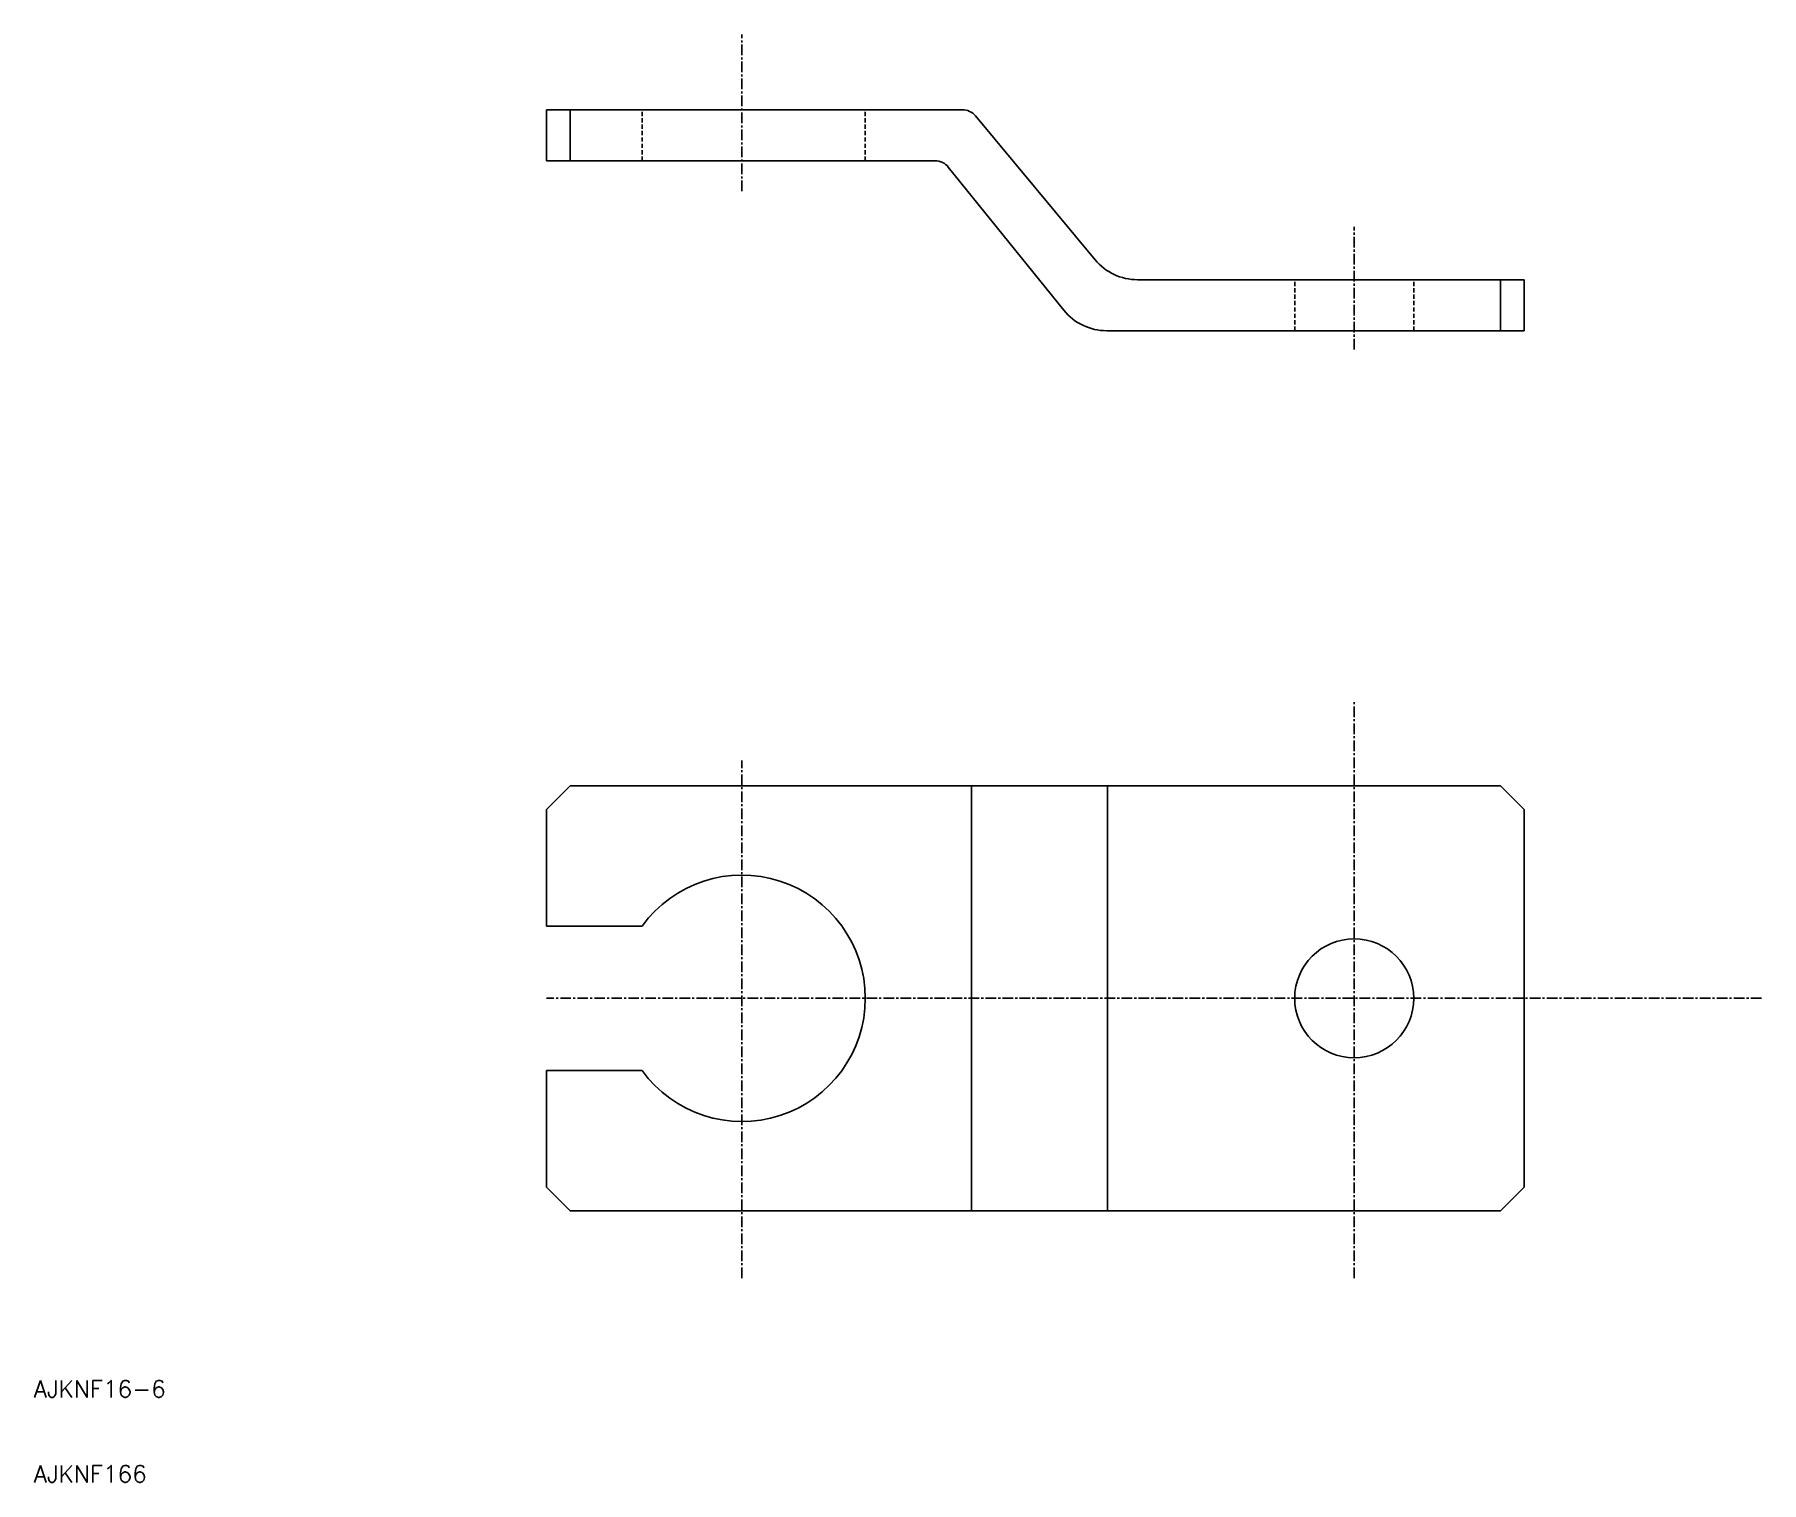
# Model space of a CAD drawing. Extents: x 10 to 213, y 10 to 180.
import ezdxf

# ---------------------------------------------------------------- set-up
doc = ezdxf.new("R2010")
doc.units = 0
doc.linetypes.add('CENTER', pattern=[2, 1.25, -0.25, 0.25, -0.25])
doc.linetypes.add('DASHED', pattern=[0.75, 0.5, -0.25])
doc.layers.get('0').update_dxf_attribs({"linetype": 'CONTINUOUS'})
doc.layers.add('CENTER', color=1, linetype='CENTER')
doc.styles.get("Standard").update_dxf_attribs({"font": 'txt', "bigfont": 'bigfont.shx'})

msp = doc.modelspace()

# ---------------------------------------------------------------- linework, layer by layer
at = {"color": 7, "linetype": 'CONTINUOUS'}
for p, q in [((70.28, 165.5), (70.28, 171.5)), ((119.19, 171.5), (70.28, 171.5)), ((73.08, 165.5), (73.08, 171.5)), ((134.81, 153.85), (120.73, 170.78)), ((115.99, 165.5), (70.28, 165.5)), ((131.12, 147.92), (117.54, 164.76)), ((139.8, 151.5), (185.28, 151.5)), ((182.48, 145.5), (182.48, 151.5)), ((185.28, 145.5), (185.28, 151.5)), ((136.18, 145.5), (185.28, 145.5)), ((70.28, 89.16), (73.08, 91.96)), ((182.48, 91.96), (73.08, 91.96)), ((120.28, 91.96), (120.28, 41.96)), ((136.28, 91.96), (136.28, 41.96)), ((182.48, 91.96), (185.28, 89.16)), ((70.28, 89.16), (70.28, 77.46)), ((70.28, 89.16), (70.28, 75.46)), ((185.28, 44.76), (185.28, 89.16)), ((81.53, 75.46), (70.28, 75.46)), ((70.28, 44.76), (70.28, 58.46)), ((81.53, 58.46), (70.28, 58.46)), ((73.08, 41.96), (70.28, 44.76)), ((185.28, 44.76), (182.48, 41.96)), ((73.08, 41.96), (182.48, 41.96))]:
    msp.add_line(p, q, dxfattribs=at)
at = {"color": 3, "linetype": 'DASHED'}
for p, q in [((81.53, 165.5), (81.53, 171.5)), ((107.78, 165.5), (107.78, 171.5)), ((158.28, 145.5), (158.28, 151.5)), ((172.28, 145.5), (172.28, 151.5))]:
    msp.add_line(p, q, dxfattribs=at)
at = {"color": 7, "linetype": 'CONTINUOUS'}
msp.add_circle((165.28, 66.96), 7, dxfattribs=at)
for centre, radius, start, end in [((119.19, 169.5), 2, 39.7308, 90), ((115.99, 163.5), 2, 38.8762, 90), ((139.8, 158), 6.5, 219.7308, 270), ((136.18, 152), 6.5, 218.8762, 270), ((93.28, 66.96), 14.5, 215.8883, 144.1117)]:
    msp.add_arc(centre, radius, start, end, dxfattribs=at)
at = {"layer": 'CENTER', "color": 1, "linetype": 'CENTER'}
for p, q in [((93.28, 161.91), (93.28, 180.35)), ((165.28, 143.3), (165.28, 157.74)), ((165.28, 34.05), (165.28, 101.86)), ((93.28, 34.05), (93.28, 94.95)), ((213.17, 66.96), (70.28, 66.96))]:
    msp.add_line(p, q, dxfattribs=at)

# ---------------------------------------------------------------- texts
at = {"color": 7, "linetype": 'CONTINUOUS'}
for s, p in [('AJKNF16-6', (10, 20)), ('AJKNF166', (10, 10))]:
    msp.add_text(s, height=2, dxfattribs=at).set_placement(p)

doc.saveas('drawing.dxf')
